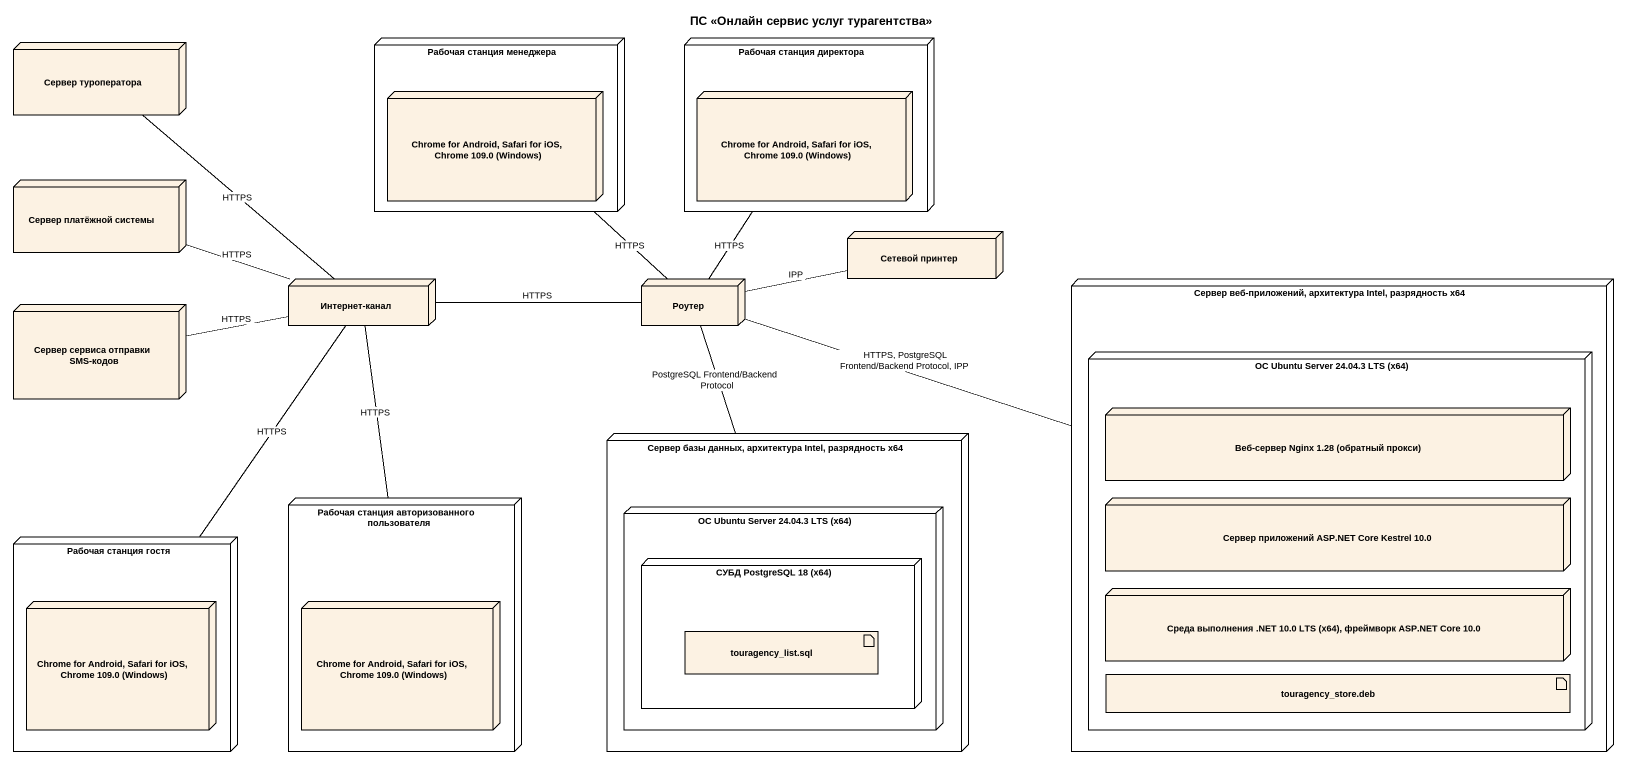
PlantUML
@startuml
title ПС <<Онлайн сервис услуг турагентства>>
node "Сервер туроператора" as Сервер_туроператора
node "Рабочая станция менеджера" as Рабочая_станция_менеджера {
  node "Chrome for Android, Safari for iOS, Chrome 109.0 (Windows)" as Chrome_for_Android_Safari
}
node "Рабочая станция директора" as Рабочая_станция_директора {
  node "Chrome for Android, Safari for iOS, Chrome 109.0 (Windows)" as Chrome_for_Android_Safari_2
}
node "Сервер платёжной системы" as Сервер_платёжной_системы
node "Сетевой принтер" as Сетевой_принтер
node "Интернет-канал" as Интернет_канал
node Роутер
node "Сервер веб-приложений, архитектура Intel, разрядность x64" as Сервер_веб_приложений {
  node "ОС Ubuntu Server 24.04.3 LTS (x64)" as ОС_Ubuntu_Server_24_04_3 {
    node "Веб-сервер Nginx 1.28 (обратный прокси)" as Веб_сервер_Nginx_1_28
    node "Сервер приложений ASP.NET Core Kestrel 10.0" as Сервер_приложений_ASP_NET
    node "Среда выполнения .NET 10.0 LTS (x64), фреймворк ASP.NET Core 10.0" as Среда_выполнения_NET_10_0
    artifact "touragency_store.deb" as touragency_store_deb
  }
}
node "Сервер сервиса отправки SMS-кодов" as Сервер_сервиса_отправки_SMS
node "Сервер базы данных, архитектура Intel, разрядность x64" as Сервер_базы_данных {
  node "ОС Ubuntu Server 24.04.3 LTS (x64)" as ОС_Ubuntu_Server_24_04_3_2 {
    node "СУБД PostgreSQL 18 (x64)" as СУБД_PostgreSQL_18_x64 {
      artifact "touragency_list.sql" as touragency_list_sql
    }
  }
}
node "Рабочая станция авторизованного пользователя" as Рабочая_станция {
  node "Chrome for Android, Safari for iOS, Chrome 109.0 (Windows)" as Chrome_for_Android_Safari_4
}
node "Рабочая станция гостя" as Рабочая_станция_гостя {
  node "Chrome for Android, Safari for iOS, Chrome 109.0 (Windows)" as Chrome_for_Android_Safari_3
}
Сервер_туроператора -- Интернет_канал : HTTPS
Рабочая_станция_менеджера -- Роутер : HTTPS
Рабочая_станция_директора -- Роутер : HTTPS
Сервер_платёжной_системы -right- Интернет_канал : HTTPS
Сетевой_принтер -left- Роутер : IPP
Интернет_канал -right- Роутер : HTTPS
Сервер_веб_приложений -left- Роутер : HTTPS, PostgreSQL Frontend/Backend Protocol, IPP
Сервер_сервиса_отправки_SMS -right- Интернет_канал : HTTPS
Сервер_базы_данных -up- Роутер : PostgreSQL Frontend/Backend Protocol
Рабочая_станция -up- Интернет_канал : HTTPS
Рабочая_станция_гостя -up- Интернет_канал : HTTPS
@enduml
